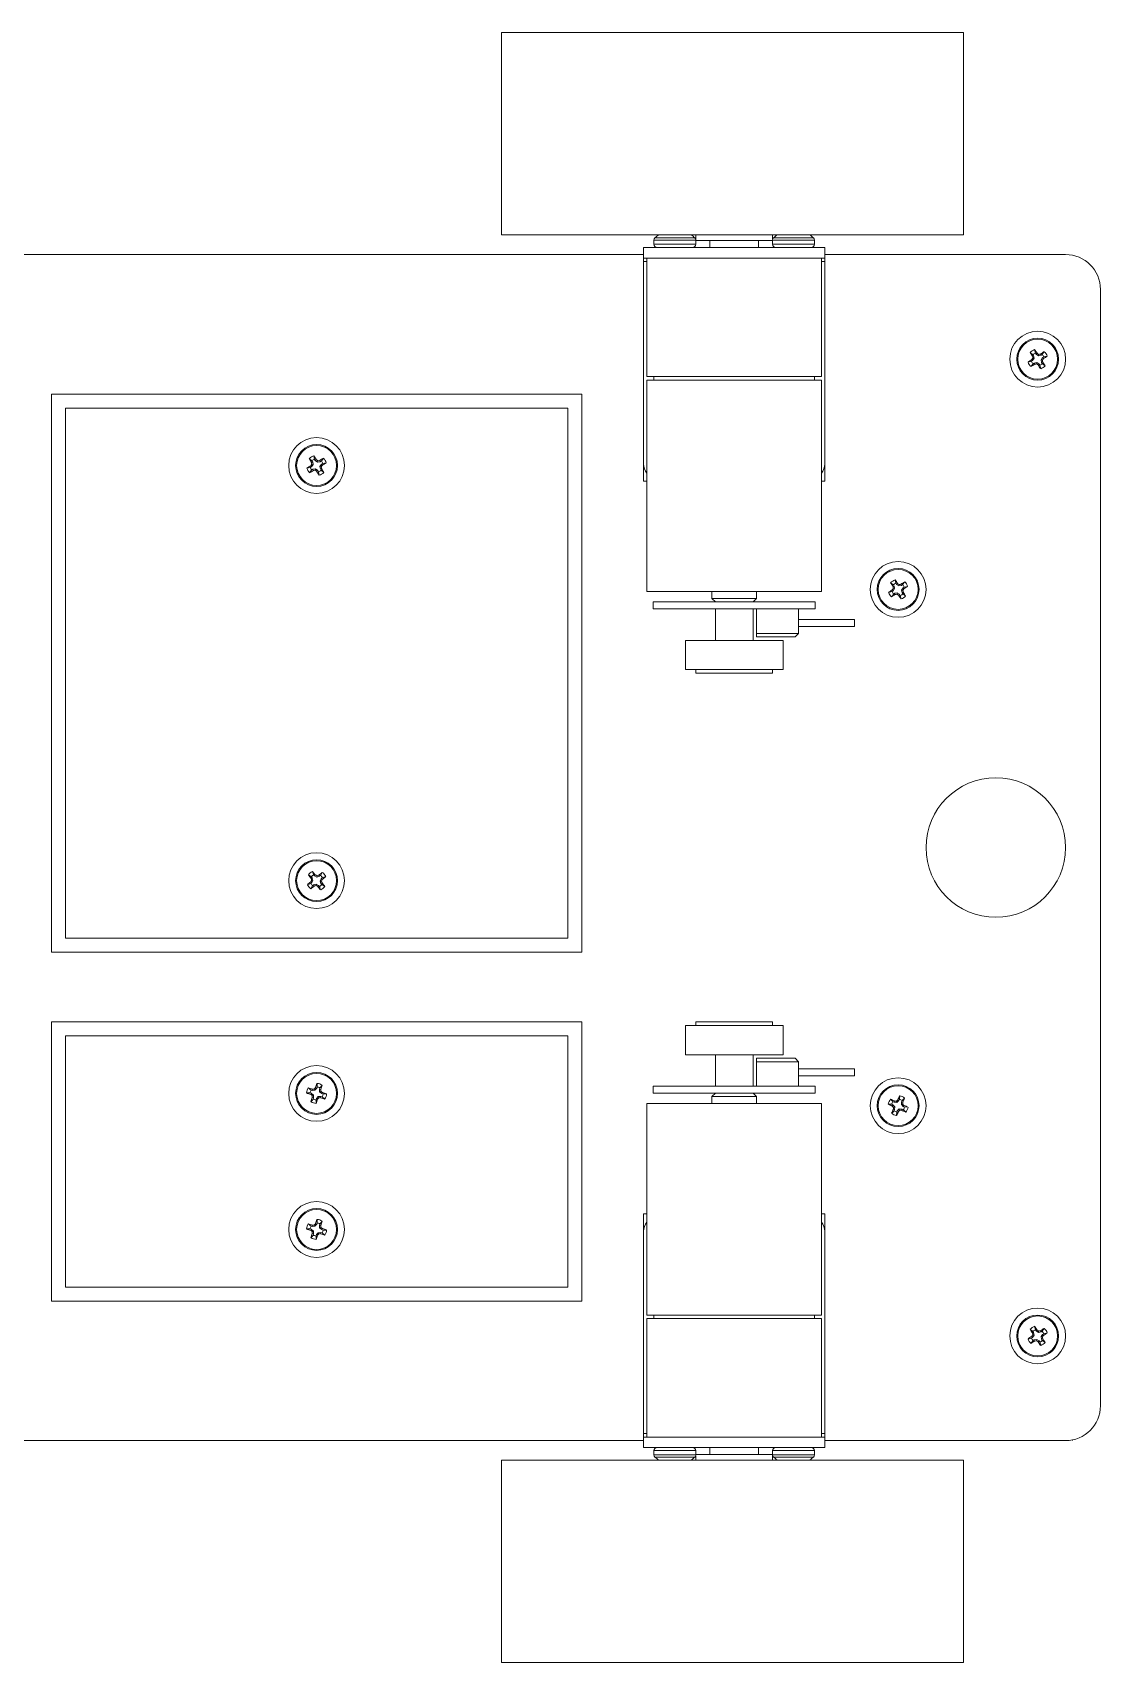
# Model space of a CAD drawing. Header units: inches. Extents: x -1846 to 3013, y 0 to 1997.
# Drawn here: x 1932.3 to 2008.8, y 581 to 697.8 of the extents above; entities that cross this region are included whole.
import ezdxf

# ---------------------------------------------------------------- set-up
doc = ezdxf.new("R2010")
doc.units = ezdxf.units.IN
doc.layers.get('0').update_dxf_attribs({"color": 2, "lineweight": 0})

msp = doc.modelspace()

# ---------------------------------------------------------------- linework, layer by layer
for p, q in [((1965.86, 697.78), (1998.98, 697.78)), ((1965.86, 697.78), (1965.86, 683.28)), ((1998.98, 697.78), (1998.98, 683.28)), ((1965.86, 683.28), (1998.98, 683.28)), ((1979.79, 683.28), (1979.79, 682.88)), ((1985.29, 682.95), (1985.29, 683.28)), ((1976.04, 681.63), (1976.04, 682.38)), ((1976.04, 682.38), (1989.04, 682.38)), ((1976.79, 682.91), (1976.79, 682.61)), ((1976.79, 682.91), (1979.79, 682.91)), ((1976.79, 682.61), (1979.79, 682.61)), ((1976.86, 683.08), (1979.71, 683.08)), ((1979.79, 682.61), (1979.79, 682.91)), ((1985.29, 682.88), (1979.79, 682.88)), ((1980.79, 682.88), (1980.79, 682.38)), ((1984.29, 682.38), (1984.29, 682.88)), ((1985.29, 682.91), (1986.83, 682.91)), ((1985.29, 682.88), (1985.29, 682.61)), ((1985.29, 682.61), (1986.83, 682.61)), ((1985.36, 683.08), (1986.83, 683.08)), ((1986.83, 683.08), (1988.21, 683.08)), ((1986.83, 682.91), (1988.29, 682.91)), ((1986.83, 682.61), (1988.29, 682.61)), ((1988.29, 682.61), (1988.29, 682.91)), ((1989.04, 682.38), (1989.04, 681.63)), ((1976.04, 681.88), (1911.46, 681.88)), ((1989.04, 681.63), (1976.04, 681.63)), ((1976.04, 681.63), (1976.04, 665.63)), ((1976.29, 681.38), (1976.04, 681.38)), ((1976.29, 681.63), (1976.29, 673.13)), ((1988.79, 673.13), (1988.79, 681.63)), ((1989.04, 681.38), (1988.79, 681.38)), ((2006.29, 681.88), (1989.04, 681.88)), ((1989.04, 665.63), (1989.04, 681.63)), ((2008.79, 599.38), (2008.79, 679.38)), ((2003.85, 674.23), (2003.6, 674.16)), ((2003.95, 674.7), (2003.75, 674.86)), ((2003.97, 674.05), (2003.81, 673.85)), ((2003.93, 674.28), (2003.85, 674.23)), ((2003.93, 674.28), (2003.87, 674.34)), ((2004, 674.62), (2003.92, 674.59)), ((2004.04, 674.44), (2003.93, 674.28)), ((2004.04, 674.44), (2003.94, 674.46)), ((2003.95, 674.7), (2004, 674.62)), ((2003.97, 674.05), (2004.05, 674.1)), ((2004, 674.62), (2004.04, 674.44)), ((2004.05, 674.1), (2004.23, 674.13)), ((2004.05, 674.1), (2004.08, 674.01)), ((2004.13, 674.82), (2004.07, 675.07)), ((2004.18, 674.74), (2004.13, 674.82)), ((2004.18, 674.74), (2004.25, 674.8)), ((2004.34, 674.63), (2004.18, 674.74)), ((2004.23, 674.13), (2004.21, 674.04)), ((2004.23, 674.13), (2004.39, 674.03)), ((2004.39, 674.03), (2004.33, 673.96)), ((2004.34, 674.63), (2004.36, 674.73)), ((2004.53, 674.67), (2004.34, 674.63)), ((2004.39, 674.03), (2004.44, 673.95)), ((2004.44, 673.95), (2004.51, 673.7)), ((2004.53, 674.67), (2004.49, 674.75)), ((2004.61, 674.72), (2004.53, 674.67)), ((2004.54, 674.33), (2004.64, 674.49)), ((2004.57, 674.14), (2004.54, 674.33)), ((2004.54, 674.33), (2004.63, 674.31)), ((2004.57, 674.14), (2004.66, 674.18)), ((2004.62, 674.06), (2004.57, 674.14)), ((2004.61, 674.72), (2004.76, 674.92)), ((2004.62, 674.06), (2004.82, 673.91)), ((2004.64, 674.49), (2004.72, 674.54)), ((2004.64, 674.49), (2004.71, 674.42)), ((2004.72, 674.54), (2004.97, 674.6)), ((1976.29, 673.13), (1988.79, 673.13)), ((1976.29, 672.88), (1976.29, 657.73)), ((1976.29, 672.88), (1988.79, 672.88)), ((1976.79, 673.13), (1976.79, 672.88)), ((1988.29, 672.88), (1988.29, 673.13)), ((1988.79, 657.73), (1988.79, 672.88)), ((1933.61, 671.88), (1971.61, 671.88)), ((1933.61, 631.88), (1933.61, 671.88)), ((1971.61, 671.88), (1971.61, 631.88)), ((1970.61, 670.88), (1934.61, 670.88)), ((1934.61, 670.88), (1934.61, 632.88)), ((1970.61, 632.88), (1970.61, 670.88)), ((1952.28, 667.09), (1952.09, 667.26)), ((1952.33, 667.01), (1952.25, 666.98)), ((1952.28, 667.09), (1952.33, 667.01)), ((1952.33, 667.01), (1952.36, 666.82)), ((1952.47, 667.2), (1952.42, 667.45)), ((1952.52, 667.12), (1952.47, 667.2)), ((1952.52, 667.12), (1952.59, 667.18)), ((1952.67, 667.01), (1952.52, 667.12)), ((1952.67, 667.01), (1952.69, 667.1)), ((1952.86, 667.03), (1952.67, 667.01)), ((1952.86, 667.03), (1952.83, 667.12)), ((1952.94, 667.08), (1952.86, 667.03)), ((1952.94, 667.08), (1953.11, 667.27)), ((1953.05, 666.9), (1953.3, 666.95)), ((1952.16, 666.62), (1951.92, 666.57)), ((1952.27, 666.44), (1952.11, 666.25)), ((1952.25, 666.67), (1952.16, 666.62)), ((1952.25, 666.67), (1952.18, 666.74)), ((1952.36, 666.82), (1952.25, 666.67)), ((1952.36, 666.82), (1952.27, 666.85)), ((1952.27, 666.44), (1952.35, 666.49)), ((1952.35, 666.49), (1952.54, 666.51)), ((1952.35, 666.49), (1952.38, 666.4)), ((1952.54, 666.51), (1952.52, 666.42)), ((1952.54, 666.51), (1952.7, 666.4)), ((1952.7, 666.4), (1952.63, 666.34)), ((1952.7, 666.4), (1952.74, 666.31)), ((1952.74, 666.31), (1952.79, 666.07)), ((1952.85, 666.7), (1952.97, 666.85)), ((1952.85, 666.7), (1952.95, 666.67)), ((1952.88, 666.51), (1952.85, 666.7)), ((1952.88, 666.51), (1952.97, 666.54)), ((1952.93, 666.42), (1952.88, 666.51)), ((1952.93, 666.42), (1953.12, 666.26)), ((1952.97, 666.85), (1953.05, 666.9)), ((1952.97, 666.85), (1953.03, 666.78)), ((1976.04, 665.63), (1976.29, 665.63)), ((1988.79, 665.63), (1989.04, 665.63)), ((1976.29, 657.73), (1988.79, 657.73)), ((1980.94, 657.73), (1980.94, 657.23)), ((1984.14, 657.23), (1984.14, 657.73)), ((1993.85, 657.73), (1993.6, 657.66)), ((1993.95, 658.2), (1993.75, 658.36)), ((1993.93, 657.78), (1993.85, 657.73)), ((1993.93, 657.78), (1993.87, 657.84)), ((1994, 658.12), (1993.92, 658.09)), ((1994.04, 657.94), (1993.93, 657.78)), ((1994.04, 657.94), (1993.94, 657.96)), ((1993.95, 658.2), (1994, 658.12)), ((1993.97, 657.55), (1994.05, 657.6)), ((1994, 658.12), (1994.04, 657.94)), ((1994.05, 657.6), (1994.23, 657.63)), ((1994.05, 657.6), (1994.08, 657.51)), ((1994.13, 658.32), (1994.07, 658.57)), ((1994.18, 658.24), (1994.13, 658.32)), ((1994.18, 658.24), (1994.25, 658.3)), ((1994.34, 658.13), (1994.18, 658.24)), ((1994.23, 657.63), (1994.21, 657.54)), ((1994.23, 657.63), (1994.39, 657.53)), ((1994.34, 658.13), (1994.36, 658.23)), ((1994.53, 658.17), (1994.34, 658.13)), ((1994.53, 658.17), (1994.49, 658.25)), ((1994.61, 658.22), (1994.53, 658.17)), ((1994.54, 657.83), (1994.64, 657.99)), ((1994.54, 657.83), (1994.63, 657.81)), ((1994.57, 657.64), (1994.54, 657.83)), ((1994.57, 657.64), (1994.66, 657.68)), ((1994.62, 657.56), (1994.57, 657.64)), ((1994.61, 658.22), (1994.76, 658.42)), ((1994.64, 657.99), (1994.72, 658.04)), ((1994.64, 657.99), (1994.71, 657.92)), ((1994.72, 658.04), (1994.97, 658.1)), ((1976.74, 656.98), (1976.74, 656.48)), ((1988.34, 656.98), (1976.74, 656.98)), ((1987.16, 656.48), (1976.74, 656.48)), ((1980.94, 657.23), (1981.19, 656.98)), ((1980.94, 657.23), (1984.14, 657.23)), ((1981.19, 656.48), (1981.19, 654.23)), ((1983.89, 656.98), (1984.14, 657.23)), ((1983.89, 654.23), (1983.89, 656.48)), ((1984.14, 654.73), (1984.14, 656.48)), ((1988.34, 656.48), (1987.16, 656.48)), ((1987.16, 654.73), (1987.16, 656.48)), ((1988.34, 656.48), (1988.34, 656.98)), ((1993.97, 657.55), (1993.81, 657.35)), ((1994.39, 657.53), (1994.33, 657.46)), ((1994.39, 657.53), (1994.44, 657.45)), ((1994.44, 657.45), (1994.51, 657.2)), ((1994.62, 657.56), (1994.82, 657.41)), ((1991.16, 655.73), (1987.16, 655.73)), ((1991.16, 655.73), (1991.16, 655.23)), ((1979.04, 654.23), (1979.04, 652.13)), ((1986.04, 654.23), (1979.04, 654.23)), ((1984.14, 654.73), (1987.16, 654.73)), ((1984.14, 654.48), (1984.14, 654.73)), ((1986.91, 654.48), (1984.14, 654.48)), ((1986.04, 652.13), (1986.04, 654.23)), ((1986.91, 654.48), (1987.16, 654.73)), ((1987.16, 655.23), (1991.16, 655.23)), ((1986.04, 652.13), (1979.04, 652.13)), ((1979.79, 652.13), (1979.79, 651.88)), ((1985.29, 651.88), (1979.79, 651.88)), ((1985.29, 651.88), (1985.29, 652.13)), ((1952.19, 636.8), (1951.95, 636.72)), ((1952.24, 637.29), (1952.02, 637.42)), ((1952.26, 636.87), (1952.19, 636.92)), ((1952.26, 636.87), (1952.19, 636.8)), ((1952.32, 636.64), (1952.19, 636.42)), ((1952.3, 637.22), (1952.22, 637.17)), ((1952.24, 637.29), (1952.3, 637.22)), ((1952.35, 637.03), (1952.26, 637.04)), ((1952.35, 637.03), (1952.26, 636.87)), ((1952.3, 637.22), (1952.35, 637.03)), ((1952.4, 637.43), (1952.31, 637.66)), ((1952.32, 636.64), (1952.4, 636.7)), ((1952.46, 637.35), (1952.4, 637.43)), ((1952.4, 636.7), (1952.58, 636.76)), ((1952.4, 636.7), (1952.44, 636.62)), ((1952.46, 637.35), (1952.52, 637.42)), ((1952.63, 637.26), (1952.46, 637.35)), ((1952.58, 636.76), (1952.57, 636.66)), ((1952.58, 636.76), (1952.75, 636.67)), ((1952.63, 637.26), (1952.64, 637.36)), ((1952.81, 637.32), (1952.63, 637.26)), ((1952.75, 636.67), (1952.69, 636.6)), ((1952.75, 636.67), (1952.81, 636.59)), ((1952.81, 637.32), (1952.77, 637.4)), ((1952.89, 637.38), (1952.81, 637.32)), ((1952.81, 636.59), (1952.9, 636.36)), ((1952.86, 636.98), (1952.95, 637.15)), ((1952.92, 636.8), (1952.86, 636.98)), ((1952.86, 636.98), (1952.96, 636.97)), ((1952.89, 637.38), (1953.02, 637.59)), ((1952.92, 636.8), (1953, 636.84)), ((1952.98, 636.73), (1952.92, 636.8)), ((1952.95, 637.15), (1953.02, 637.21)), ((1952.95, 637.15), (1953.02, 637.09)), ((1952.98, 636.73), (1953.19, 636.6)), ((1953.02, 637.21), (1953.26, 637.3)), ((1934.61, 632.88), (1970.61, 632.88)), ((1971.61, 631.88), (1933.61, 631.88)), ((1933.61, 606.88), (1933.61, 626.88)), ((1933.61, 626.88), (1971.61, 626.88)), ((1971.61, 626.88), (1971.61, 606.88)), ((1979.04, 626.63), (1979.04, 624.53)), ((1979.04, 626.63), (1986.04, 626.63)), ((1979.79, 626.88), (1979.79, 626.63)), ((1979.79, 626.88), (1985.29, 626.88)), ((1985.29, 626.63), (1985.29, 626.88)), ((1986.04, 624.53), (1986.04, 626.63)), ((1970.61, 625.88), (1934.61, 625.88)), ((1934.61, 625.88), (1934.61, 607.88)), ((1970.61, 607.88), (1970.61, 625.88)), ((1979.04, 624.53), (1986.04, 624.53)), ((1981.19, 624.53), (1981.19, 622.28)), ((1983.89, 622.28), (1983.89, 624.53)), ((1984.14, 624.28), (1986.91, 624.28)), ((1984.14, 624.03), (1984.14, 624.28)), ((1984.14, 624.03), (1984.14, 622.28)), ((1987.16, 624.03), (1984.14, 624.03)), ((1987.16, 624.03), (1986.91, 624.28)), ((1987.16, 624.03), (1987.16, 622.28)), ((1991.16, 623.53), (1987.16, 623.53)), ((1987.16, 623.03), (1991.16, 623.03)), ((1991.16, 623.53), (1991.16, 623.28)), ((1991.16, 623.28), (1991.16, 623.03)), ((1952.14, 621.8), (1951.89, 621.8)), ((1952.21, 622), (1952.01, 622.16)), ((1952.14, 621.8), (1952.23, 621.77)), ((1952.23, 621.77), (1952.19, 621.69)), ((1952.3, 621.97), (1952.21, 622)), ((1952.23, 621.77), (1952.38, 621.64)), ((1952.38, 621.64), (1952.29, 621.6)), ((1952.3, 621.97), (1952.31, 622.06)), ((1952.49, 621.99), (1952.3, 621.97)), ((1952.39, 621.45), (1952.3, 621.47)), ((1952.39, 621.45), (1952.36, 621.36)), ((1952.38, 621.64), (1952.39, 621.45)), ((1952.49, 621.99), (1952.45, 622.07)), ((1952.62, 622.13), (1952.49, 621.99)), ((1952.62, 622.13), (1952.54, 622.18)), ((1952.57, 621.3), (1952.6, 621.39)), ((1952.6, 621.39), (1952.72, 621.53)), ((1952.6, 621.39), (1952.67, 621.34)), ((1952.65, 622.22), (1952.62, 622.13)), ((1952.65, 622.22), (1952.65, 622.47)), ((1952.72, 621.53), (1952.91, 621.54)), ((1952.72, 621.53), (1952.76, 621.44)), ((1952.82, 622.06), (1952.85, 622.15)), ((1952.83, 621.87), (1952.82, 622.06)), ((1952.82, 622.06), (1952.91, 622.05)), ((1952.83, 621.87), (1952.92, 621.92)), ((1952.98, 621.75), (1952.83, 621.87)), ((1952.85, 622.15), (1953, 622.35)), ((1952.91, 621.54), (1952.9, 621.45)), ((1952.91, 621.54), (1953, 621.51)), ((1952.98, 621.75), (1953.02, 621.83)), ((1953.07, 621.72), (1952.98, 621.75)), ((1953, 621.51), (1953.2, 621.36)), ((1953.07, 621.72), (1953.32, 621.72)), ((1976.74, 622.28), (1976.74, 621.78)), ((1976.74, 622.28), (1987.16, 622.28)), ((1976.74, 621.78), (1988.34, 621.78)), ((1981.19, 621.78), (1980.94, 621.53)), ((1980.94, 621.53), (1980.94, 621.03)), ((1984.14, 621.53), (1980.94, 621.53)), ((1984.14, 621.53), (1983.89, 621.78)), ((1984.14, 621.03), (1984.14, 621.53)), ((1987.16, 622.28), (1988.34, 622.28)), ((1988.34, 621.78), (1988.34, 622.28)), ((1994.38, 621.34), (1994.4, 621.59)), ((1994.57, 621.25), (1994.75, 621.43)), ((1952.36, 621.36), (1952.21, 621.16)), ((1952.57, 621.3), (1952.57, 621.04)), ((1976.29, 621.03), (1976.29, 605.88)), ((1988.79, 621.03), (1976.29, 621.03)), ((1988.79, 605.88), (1988.79, 621.03)), ((1993.83, 620.98), (1993.58, 621)), ((1993.92, 621.17), (1993.74, 621.34)), ((1993.83, 620.98), (1993.92, 620.94)), ((1994, 620.52), (1993.83, 620.33)), ((1993.92, 620.94), (1993.86, 620.86)), ((1994.01, 621.13), (1993.92, 621.17)), ((1993.92, 620.94), (1994.05, 620.8)), ((1994.04, 620.6), (1993.95, 620.63)), ((1994.05, 620.8), (1993.96, 620.76)), ((1994.04, 620.6), (1994, 620.52)), ((1994.01, 621.13), (1994.03, 621.22)), ((1994.2, 621.12), (1994.01, 621.13)), ((1994.05, 620.8), (1994.04, 620.6)), ((1994.2, 621.12), (1994.16, 621.21)), ((1994.19, 620.43), (1994.17, 620.18)), ((1994.19, 620.43), (1994.23, 620.52)), ((1994.34, 621.25), (1994.2, 621.12)), ((1994.23, 620.52), (1994.37, 620.65)), ((1994.23, 620.52), (1994.31, 620.46)), ((1994.34, 621.25), (1994.26, 621.31)), ((1994.38, 621.34), (1994.34, 621.25)), ((1994.37, 620.65), (1994.41, 620.55)), ((1994.37, 620.65), (1994.57, 620.64)), ((1994.52, 620.97), (1994.53, 621.16)), ((1994.52, 620.97), (1994.62, 621.01)), ((1994.65, 620.83), (1994.52, 620.97)), ((1994.53, 621.16), (1994.57, 621.25)), ((1994.53, 621.16), (1994.62, 621.14)), ((1994.57, 620.64), (1994.54, 620.55)), ((1994.57, 620.64), (1994.65, 620.6)), ((1994.65, 620.83), (1994.71, 620.91)), ((1994.74, 620.79), (1994.65, 620.83)), ((1994.65, 620.6), (1994.84, 620.42)), ((1994.74, 620.79), (1994.99, 620.77)), ((1952.14, 612.05), (1951.89, 612.05)), ((1952.21, 612.25), (1952.01, 612.41)), ((1952.14, 612.05), (1952.23, 612.02)), ((1952.3, 612.22), (1952.21, 612.25)), ((1952.3, 612.22), (1952.31, 612.31)), ((1952.49, 612.24), (1952.3, 612.22)), ((1952.49, 612.24), (1952.45, 612.32)), ((1952.62, 612.38), (1952.49, 612.24)), ((1952.62, 612.38), (1952.54, 612.43)), ((1952.65, 612.47), (1952.62, 612.38)), ((1952.65, 612.47), (1952.65, 612.72)), ((1952.82, 612.31), (1952.85, 612.4)), ((1952.83, 612.12), (1952.82, 612.31)), ((1952.82, 612.31), (1952.91, 612.3)), ((1952.83, 612.12), (1952.92, 612.17)), ((1952.98, 612), (1952.83, 612.12)), ((1952.85, 612.4), (1953, 612.6)), ((1952.98, 612), (1953.02, 612.08)), ((1976.29, 613.13), (1976.04, 613.13)), ((1976.04, 613.13), (1976.04, 597.13)), ((1989.04, 613.13), (1988.79, 613.13)), ((1989.04, 597.13), (1989.04, 613.13)), ((1952.23, 612.02), (1952.19, 611.94)), ((1952.36, 611.61), (1952.21, 611.41)), ((1952.23, 612.02), (1952.38, 611.89)), ((1952.38, 611.89), (1952.29, 611.85)), ((1952.39, 611.7), (1952.3, 611.72)), ((1952.39, 611.7), (1952.36, 611.61)), ((1952.38, 611.89), (1952.39, 611.7)), ((1952.57, 611.55), (1952.6, 611.64)), ((1952.57, 611.55), (1952.57, 611.29)), ((1952.6, 611.64), (1952.72, 611.78)), ((1952.6, 611.64), (1952.67, 611.59)), ((1952.72, 611.78), (1952.91, 611.79)), ((1952.72, 611.78), (1952.76, 611.69)), ((1952.91, 611.79), (1952.9, 611.7)), ((1952.91, 611.79), (1953, 611.76)), ((1953.07, 611.97), (1952.98, 612)), ((1953, 611.76), (1953.2, 611.61)), ((1953.07, 611.97), (1953.32, 611.97)), ((1934.61, 607.88), (1970.61, 607.88)), ((1971.61, 606.88), (1933.61, 606.88)), ((1988.79, 605.88), (1976.29, 605.88)), ((1976.29, 605.63), (1976.29, 597.13)), ((1988.79, 605.63), (1976.29, 605.63)), ((1976.79, 605.88), (1976.79, 605.63)), ((1988.29, 605.63), (1988.29, 605.88)), ((1988.79, 597.13), (1988.79, 605.63)), ((2004.13, 604.82), (2004.07, 605.07)), ((2003.85, 604.23), (2003.6, 604.16)), ((2003.95, 604.7), (2003.75, 604.86)), ((2003.97, 604.05), (2003.81, 603.85)), ((2003.93, 604.28), (2003.85, 604.23)), ((2003.93, 604.28), (2003.87, 604.34)), ((2004, 604.62), (2003.92, 604.59)), ((2004.04, 604.44), (2003.93, 604.28)), ((2004.04, 604.44), (2003.94, 604.46)), ((2003.95, 604.7), (2004, 604.62)), ((2003.97, 604.05), (2004.05, 604.1)), ((2004, 604.62), (2004.04, 604.44)), ((2004.05, 604.1), (2004.23, 604.13)), ((2004.05, 604.1), (2004.08, 604.01)), ((2004.18, 604.74), (2004.13, 604.82)), ((2004.18, 604.74), (2004.25, 604.8)), ((2004.34, 604.63), (2004.18, 604.74)), ((2004.23, 604.13), (2004.21, 604.04)), ((2004.23, 604.13), (2004.39, 604.03)), ((2004.39, 604.03), (2004.33, 603.96)), ((2004.34, 604.63), (2004.36, 604.73)), ((2004.53, 604.67), (2004.34, 604.63)), ((2004.39, 604.03), (2004.44, 603.95)), ((2004.44, 603.95), (2004.51, 603.7)), ((2004.53, 604.67), (2004.49, 604.75)), ((2004.61, 604.72), (2004.53, 604.67)), ((2004.54, 604.33), (2004.64, 604.49)), ((2004.54, 604.33), (2004.63, 604.31)), ((2004.57, 604.14), (2004.54, 604.33)), ((2004.57, 604.14), (2004.66, 604.18)), ((2004.62, 604.06), (2004.57, 604.14)), ((2004.61, 604.72), (2004.76, 604.92)), ((2004.62, 604.06), (2004.82, 603.91)), ((2004.64, 604.49), (2004.72, 604.54)), ((2004.64, 604.49), (2004.71, 604.42)), ((2004.72, 604.54), (2004.97, 604.6)), ((1976.04, 596.88), (1911.46, 596.88)), ((1976.04, 597.38), (1976.29, 597.38)), ((1976.04, 597.13), (1989.04, 597.13)), ((1976.04, 596.38), (1976.04, 597.13)), ((1988.79, 597.38), (1989.04, 597.38)), ((1989.04, 597.13), (1989.04, 596.38)), ((2006.29, 596.88), (1989.04, 596.88)), ((2006.79, 596.93), (2006.79, 596.88)), ((1989.04, 596.38), (1976.04, 596.38)), ((1976.79, 596.16), (1976.79, 595.85)), ((1979.79, 596.16), (1976.79, 596.16)), ((1979.78, 595.85), (1976.79, 595.85)), ((1979.71, 595.69), (1976.86, 595.69)), ((1979.78, 595.88), (1981.84, 595.88)), ((1979.78, 595.82), (1979.78, 595.48)), ((1979.79, 595.88), (1979.79, 596.16)), ((1980.79, 596.38), (1980.79, 595.88)), ((1981.84, 595.88), (1985.28, 595.88)), ((1984.29, 595.88), (1984.29, 596.38)), ((1985.28, 595.48), (1985.28, 595.88)), ((1985.29, 596.16), (1985.29, 595.85)), ((1988.29, 596.16), (1985.29, 596.16)), ((1988.29, 595.85), (1985.29, 595.85)), ((1988.21, 595.69), (1985.36, 595.69)), ((1988.29, 595.85), (1988.29, 596.16)), ((1987.21, 595.48), (1965.86, 595.48)), ((1965.86, 595.48), (1965.86, 580.98)), ((1998.98, 595.48), (1987.21, 595.48)), ((1998.98, 580.98), (1998.98, 595.48)), ((1987.21, 580.98), (1965.86, 580.98)), ((1998.98, 580.98), (1987.21, 580.98))]:
    msp.add_line(p, q)
for centre, radius in [((2004.29, 674.38), 2), ((2004.29, 674.38), 1.5), ((2004.29, 674.38), 1.43), ((1952.61, 666.76), 2), ((1952.61, 666.76), 1.5), ((1952.61, 666.76), 1.43), ((1994.29, 657.88), 2), ((1994.29, 657.88), 1.5), ((1994.29, 657.88), 1.43), ((2001.29, 639.38), 5), ((1952.61, 637.01), 2), ((1952.61, 637.01), 1.5), ((1952.61, 637.01), 1.43), ((1952.61, 621.76), 2), ((1952.61, 621.76), 1.5), ((1952.61, 621.76), 1.43), ((1994.29, 620.88), 2), ((1994.29, 620.88), 1.5), ((1994.29, 620.88), 1.43), ((1952.61, 612.01), 2), ((1952.61, 612.01), 1.5), ((1952.61, 612.01), 1.43), ((2004.29, 604.38), 2), ((2004.29, 604.38), 1.5), ((2004.29, 604.38), 1.43)]:
    msp.add_circle(centre, radius)
for centre, radius, start, end in [((1978.29, 681.52), 2.11, 123.455, 132.4927), ((1978.29, 681.52), 2.11, 47.5073, 56.545), ((1986.79, 681.52), 2.11, 123.455, 132.4927), ((1986.79, 681.52), 2.11, 47.5073, 56.545), ((1977.01, 682.91), 0.225, 132.4927, 180), ((1977.01, 682.61), 0.225, 180, 270), ((1979.56, 682.61), 0.225, 270, 0), ((1979.56, 682.91), 0.225, 0, 47.5073), ((1985.51, 682.91), 0.225, 132.4927, 169.8969), ((1985.51, 682.61), 0.225, 180, 270), ((1988.06, 682.61), 0.225, 270, 360), ((1988.06, 682.91), 0.225, 360, 47.5073), ((2006.29, 679.38), 2.5, 0, 90), ((2016.14, 656.18), 21.93, 124.0488, 124.8768), ((2004.29, 674.38), 0.716, 197.8581, 228.4571), ((2004.29, 674.38), 0.716, 107.8581, 138.4571), ((2022.46, 686.3), 21.93, 211.4384, 212.2665), ((1992.37, 692.56), 21.93, 301.4384, 302.2665), ((2004.29, 674.38), 0.465, 199.8576, 226.4576), ((2023.7, 661.12), 23.84, 145.9774, 146.3037), ((2027.4, 678.73), 23.84, 190.0116, 190.3378), ((2004.29, 674.38), 0.465, 109.8576, 136.4576), ((1986.08, 662.53), 21.93, 34.0488, 34.8768), ((1999.94, 697.49), 23.84, 280.0116, 280.3378), ((2017.55, 693.8), 23.84, 235.9774, 236.3037), ((1991.02, 654.97), 23.84, 55.9774, 56.3037), ((2022.49, 686.24), 21.93, 214.0488, 214.8768), ((2008.64, 651.27), 23.84, 100.0116, 100.3378), ((2004.29, 674.38), 0.465, 289.8576, 316.4576), ((2016.2, 656.21), 21.93, 121.4384, 122.2665), ((2004.29, 674.38), 0.465, 19.8576, 46.4576), ((1984.87, 687.65), 23.84, 325.9774, 326.3037), ((1981.18, 670.03), 23.84, 10.0116, 10.3378), ((1986.11, 662.47), 21.93, 31.4384, 32.2665), ((1992.43, 692.59), 21.93, 304.0488, 304.8768), ((2004.29, 674.38), 0.716, 17.8581, 48.4571), ((2004.29, 674.38), 0.716, 287.8581, 318.4571), ((1952.61, 666.76), 0.716, 105.2093, 135.8082), ((1971.31, 677.82), 21.93, 208.7896, 209.6176), ((1975.89, 670.04), 23.84, 187.3627, 187.6889), ((1952.61, 666.76), 0.465, 107.2087, 133.8088), ((1933.87, 655.76), 21.93, 31.3999, 32.228), ((1938.46, 647.98), 23.84, 53.3286, 53.6548), ((1955.88, 643.47), 23.84, 97.3627, 97.6889), ((1963.67, 648.06), 21.93, 118.7896, 119.6176), ((1952.61, 666.76), 0.465, 17.2087, 43.8088), ((1941.6, 685.5), 21.93, 301.3999, 302.228), ((1952.61, 666.76), 0.716, 15.2093, 45.8082), ((1963.61, 648.02), 21.93, 121.3999, 122.228), ((1952.61, 666.76), 0.716, 195.2093, 225.8082), ((1941.55, 685.46), 21.93, 298.7896, 299.6176), ((1952.61, 666.76), 0.465, 197.2087, 223.8088), ((1971.39, 652.61), 23.84, 143.3286, 143.6548), ((1949.33, 690.05), 23.84, 277.3627, 277.6889), ((1966.76, 685.54), 23.84, 233.3286, 233.6548), ((1971.34, 677.76), 21.93, 211.3999, 212.228), ((1952.61, 666.76), 0.465, 287.2087, 313.8088), ((1952.61, 666.76), 0.716, 285.2093, 315.8082), ((1933.82, 680.91), 23.84, 323.3286, 323.6548), ((1929.32, 663.48), 23.84, 7.3627, 7.6889), ((1933.9, 655.7), 21.93, 28.7896, 29.6176), ((1977.04, 666.88), 1, 180, 221.4096), ((1988.04, 666.88), 1, 318.5904, 0), ((2006.14, 639.68), 21.93, 124.0488, 124.8768), ((1994.29, 657.88), 0.716, 197.8581, 228.4571), ((1994.29, 657.88), 0.716, 107.8581, 138.4571), ((2012.46, 669.8), 21.93, 211.4384, 212.2665), ((1994.29, 657.88), 0.465, 199.8576, 226.4576), ((2013.7, 644.62), 23.84, 145.9774, 146.3037), ((2017.4, 662.23), 23.84, 190.0116, 190.3378), ((1994.29, 657.88), 0.465, 109.8576, 136.4576), ((1976.08, 646.03), 21.93, 34.0488, 34.8768), ((1981.02, 638.47), 23.84, 55.9774, 56.3037), ((1998.64, 634.77), 23.84, 100.0116, 100.3378), ((2006.2, 639.71), 21.93, 121.4384, 122.2665), ((1994.29, 657.88), 0.465, 19.8576, 46.4576), ((1974.87, 671.15), 23.84, 325.9774, 326.3037), ((1971.18, 653.53), 23.84, 10.0116, 10.3378), ((1976.11, 645.97), 21.93, 31.4384, 32.2665), ((1982.43, 676.09), 21.93, 304.0488, 304.8768), ((1994.29, 657.88), 0.716, 17.8581, 48.4571), ((1982.37, 676.06), 21.93, 301.4384, 302.2665), ((1989.94, 680.99), 23.84, 280.0116, 280.3378), ((2007.55, 677.3), 23.84, 235.9774, 236.3037), ((2012.49, 669.74), 21.93, 214.0488, 214.8768), ((1994.29, 657.88), 0.465, 289.8576, 316.4576), ((1994.29, 657.88), 0.716, 287.8581, 318.4571), ((1966.38, 620.21), 21.93, 130.3219, 131.15), ((1952.61, 637.01), 0.716, 204.1313, 234.7303), ((1952.61, 637.01), 0.716, 114.1313, 144.7303), ((1969.37, 650.83), 21.93, 217.7116, 218.5396), ((1973.36, 625.94), 23.84, 152.2506, 152.5768), ((1952.61, 637.01), 0.465, 206.1307, 232.7308), ((1938.78, 653.77), 21.93, 307.7116, 308.5396), ((1975.1, 643.86), 23.84, 196.2847, 196.611), ((1952.61, 637.01), 0.465, 116.1307, 142.7308), ((1935.8, 623.23), 21.93, 40.3219, 41.15), ((1945.76, 659.51), 23.84, 286.2847, 286.611), ((1941.54, 616.26), 23.84, 62.2506, 62.5768), ((1963.67, 657.76), 23.84, 242.2506, 242.5768), ((1959.46, 614.51), 23.84, 106.2847, 106.611), ((1969.41, 650.78), 21.93, 220.3219, 221.15), ((1966.43, 620.25), 21.93, 127.7116, 128.5396), ((1952.61, 637.01), 0.465, 296.1307, 322.7308), ((1952.61, 637.01), 0.465, 26.1307, 52.7308), ((1952.61, 637.01), 0.716, 294.1313, 324.7303), ((1931.86, 648.08), 23.84, 332.2506, 332.5768), ((1930.11, 630.16), 23.84, 16.2847, 16.611), ((1935.85, 623.18), 21.93, 37.7116, 38.5396), ((1952.61, 637.01), 0.716, 24.1313, 54.7303), ((1938.83, 653.81), 21.93, 310.3219, 311.15), ((1952.61, 621.76), 0.716, 146.2643, 176.8633), ((1959.45, 642.38), 21.93, 249.8446, 250.6727), ((1945.7, 601.16), 21.93, 72.455, 73.283), ((1952.61, 621.76), 0.465, 148.2638, 174.8639), ((1968.01, 639.53), 23.84, 228.4178, 228.744), ((1973.21, 614.86), 21.93, 162.455, 163.283), ((1976.06, 623.42), 23.84, 184.3836, 184.7099), ((1954.27, 598.3), 23.84, 94.3836, 94.7099), ((1970.37, 606.35), 23.84, 138.4178, 138.744), ((1973.23, 614.92), 21.93, 159.8446, 160.6727), ((1952.61, 621.76), 0.716, 56.2643, 86.8633), ((1952.61, 621.76), 0.465, 58.2638, 84.8639), ((1934.84, 637.17), 23.84, 318.4178, 318.744), ((1950.94, 645.22), 23.84, 274.3836, 274.7099), ((1959.51, 642.36), 21.93, 252.455, 253.283), ((1932, 628.66), 21.93, 342.455, 343.283), ((1929.15, 620.09), 23.84, 4.3836, 4.7099), ((1937.2, 603.99), 23.84, 48.4178, 48.744), ((1952.61, 621.76), 0.465, 328.2638, 354.8639), ((1945.77, 601.14), 21.93, 69.8446, 70.6727), ((1952.61, 621.76), 0.716, 326.2643, 356.8633), ((2014.05, 611.85), 21.93, 153.6156, 154.4437), ((1994.29, 620.88), 0.716, 50.0354, 80.6343), ((1974.55, 629.98), 21.93, 336.226, 337.054), ((1952.61, 621.76), 0.716, 236.2643, 266.8633), ((1952.61, 621.76), 0.465, 238.2638, 264.8639), ((1931.98, 628.6), 21.93, 339.8446, 340.6727), ((1994.29, 620.88), 0.716, 140.0354, 170.6343), ((2003.32, 640.64), 21.93, 243.6156, 244.4437), ((1985.19, 601.15), 21.93, 66.226, 67.054), ((1994.29, 620.88), 0.465, 142.0348, 168.6349), ((2014.02, 611.79), 21.93, 156.226, 157.054), ((1994.29, 620.88), 0.716, 230.0354, 260.6343), ((2011.53, 636.87), 23.84, 222.1888, 222.515), ((2017.79, 619.99), 23.84, 178.1547, 178.4809), ((1994.29, 620.88), 0.465, 232.0348, 258.6349), ((1993.4, 597.38), 23.84, 88.1547, 88.4809), ((2010.28, 603.64), 23.84, 132.1888, 132.515), ((1974.53, 629.92), 21.93, 333.6156, 334.4437), ((1978.3, 638.13), 23.84, 312.1888, 312.515), ((1994.29, 620.88), 0.465, 52.0348, 78.6349), ((1995.18, 644.38), 23.84, 268.1547, 268.4809), ((2003.38, 640.62), 21.93, 246.226, 247.054), ((1970.79, 621.77), 23.84, 358.1547, 358.4809), ((1977.04, 604.89), 23.84, 42.1888, 42.515), ((1994.29, 620.88), 0.465, 322.0348, 348.6349), ((1985.25, 601.12), 21.93, 63.6156, 64.4437), ((1994.29, 620.88), 0.716, 320.0354, 350.6343), ((1952.61, 612.01), 0.716, 146.2643, 176.8633), ((1959.45, 632.63), 21.93, 249.8446, 250.6727), ((1945.7, 591.41), 21.93, 72.455, 73.283), ((1952.61, 612.01), 0.465, 148.2638, 174.8639), ((1954.27, 588.55), 23.84, 94.3836, 94.7099), ((1970.37, 596.6), 23.84, 138.4178, 138.744), ((1973.23, 605.17), 21.93, 159.8446, 160.6727), ((1952.61, 612.01), 0.716, 56.2643, 86.8633), ((1952.61, 612.01), 0.465, 58.2638, 84.8639), ((1932, 618.91), 21.93, 342.455, 343.283), ((1929.15, 610.34), 23.84, 4.3836, 4.7099), ((1937.2, 594.24), 23.84, 48.4178, 48.744), ((1945.77, 591.39), 21.93, 69.8446, 70.6727), ((1977.04, 611.88), 1, 138.5904, 180), ((1988.04, 611.88), 1, 0, 41.4096), ((1968.01, 629.78), 23.84, 228.4178, 228.744), ((1973.21, 605.11), 21.93, 162.455, 163.283), ((1952.61, 612.01), 0.716, 236.2643, 266.8633), ((1976.06, 613.67), 23.84, 184.3836, 184.7099), ((1952.61, 612.01), 0.465, 238.2638, 264.8639), ((1931.98, 618.85), 21.93, 339.8446, 340.6727), ((1934.84, 627.42), 23.84, 318.4178, 318.744), ((1950.94, 635.47), 23.84, 274.3836, 274.7099), ((1959.51, 632.61), 21.93, 252.455, 253.283), ((1952.61, 612.01), 0.465, 328.2638, 354.8639), ((1952.61, 612.01), 0.716, 326.2643, 356.8633), ((2004.29, 604.38), 0.716, 107.8581, 138.4571), ((1986.08, 592.53), 21.93, 34.0488, 34.8768), ((2016.14, 586.18), 21.93, 124.0488, 124.8768), ((2004.29, 604.38), 0.716, 197.8581, 228.4571), ((2022.46, 616.3), 21.93, 211.4384, 212.2665), ((1992.37, 622.56), 21.93, 301.4384, 302.2665), ((2004.29, 604.38), 0.465, 199.8576, 226.4576), ((2023.7, 591.12), 23.84, 145.9774, 146.3037), ((2027.4, 608.73), 23.84, 190.0116, 190.3378), ((2004.29, 604.38), 0.465, 109.8576, 136.4576), ((1999.94, 627.49), 23.84, 280.0116, 280.3378), ((2017.55, 623.8), 23.84, 235.9774, 236.3037), ((1991.02, 584.97), 23.84, 55.9774, 56.3037), ((2022.49, 616.24), 21.93, 214.0488, 214.8768), ((2008.64, 581.27), 23.84, 100.0116, 100.3378), ((2004.29, 604.38), 0.465, 289.8576, 316.4576), ((2016.2, 586.21), 21.93, 121.4384, 122.2665), ((2004.29, 604.38), 0.716, 287.8581, 318.4571), ((2004.29, 604.38), 0.465, 19.8576, 46.4576), ((1984.87, 617.65), 23.84, 325.9774, 326.3037), ((1981.18, 600.03), 23.84, 10.0116, 10.3378), ((1986.11, 592.47), 21.93, 31.4384, 32.2665), ((1992.43, 622.59), 21.93, 304.0488, 304.8768), ((2004.29, 604.38), 0.716, 17.8581, 48.4571), ((2006.29, 599.38), 2.5, 270, 0), ((1977.01, 596.16), 0.225, 90, 180), ((1977.01, 595.85), 0.225, 180, 227.5073), ((1978.29, 597.25), 2.11, 227.5073, 236.545), ((1978.29, 597.25), 2.11, 303.455, 312.4927), ((1979.56, 596.16), 0.225, 360, 90), ((1979.56, 595.85), 0.225, 312.4927, 352.2695), ((1985.51, 596.16), 0.225, 90, 180), ((1985.51, 595.85), 0.225, 180, 227.5073), ((1986.79, 597.25), 2.11, 227.5073, 236.545), ((1986.79, 597.25), 2.11, 303.455, 312.4927), ((1988.06, 596.16), 0.225, 360, 90), ((1988.06, 595.85), 0.225, 312.4927, 0)]:
    msp.add_arc(centre, radius, start, end)

doc.saveas('drawing.dxf')
